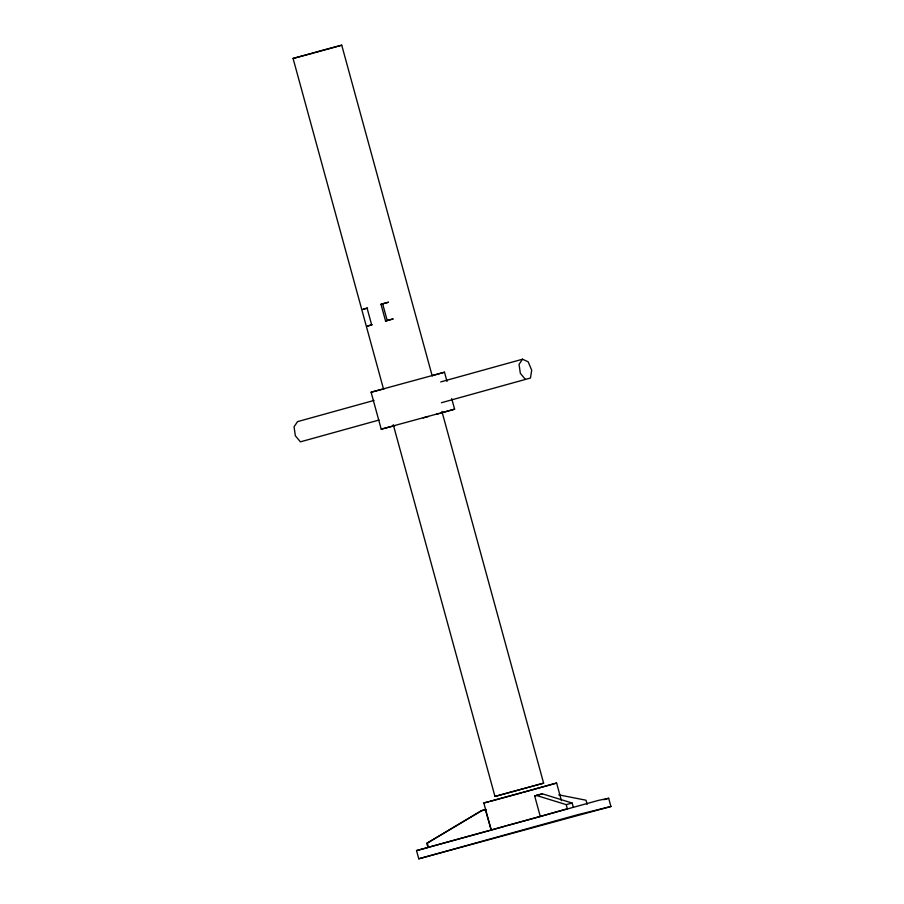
<?xml version="1.0" encoding="UTF-8"?>
<svg xmlns="http://www.w3.org/2000/svg" width="904" height="904" viewBox="0 0 904 904"><rect width="100%" height="100%" fill="white"/><g stroke="black" fill="none" stroke-linecap="round" stroke-linejoin="round"><path stroke-width="1.36" d="M441.389 402.732L530.478 378.019L531.699 370.188L528.173 361.815L522.546 359.216L519.054 364.335L520.342 373.329L525.427 379.42M489.629 830.539L427.92 847.443L426.79 843.342L481.256 810.752L485.889 809.509L481.256 810.752M426.79 843.342L481.798 810.639M416.529 850.585L598.708 800.322L608.674 798.277L610.923 806.492L418.778 858.8L416.529 850.585L427.648 847.669M418.778 858.8L577.566 814.741L610.923 806.492M505.505 826.03L491.245 830.109L483.832 803.001L556.615 783.045L561.44 800.673M556.615 783.045L523.201 792.412M603.861 799.701L608.674 798.277M536.422 795.441L566.22 804.65L567.339 808.764L540.287 816.481L534.671 795.938L536.422 795.441L542.366 793.825L572.164 803.046L573.283 807.148M542.366 793.825L534.671 795.938M383.59 389.319L293.077 58.455L321.813 50.488L341.735 45.2L432.248 376.064M341.735 45.2L314.332 52.805M395.24 425.535L381.217 429.185L371.103 392.212L444.486 372.211L447.017 381.454M432.88 375.488L444.486 372.211M381.217 429.185L454.599 409.184L451.717 398.619M440.417 413.184L454.599 409.184M393.274 424.722L494.963 796.435L543.62 783.169L441.932 411.467M543.62 783.169L494.963 796.435M367.578 308.015L362.967 309.304L367.08 308.14L371.657 324.864L367.544 326.028L372.154 324.751M380.979 304.286L388.415 302.241L380.979 304.286L385.556 321.01L392.991 318.965L385.556 321.01M374.007 400.427L297.54 421.637L294.06 426.767L295.337 435.762L300.422 441.841L379.036 420.032M440.711 381.917L522.546 359.216M423.185 417.93L428.507 416.473M436.474 414.281L439.129 413.546M506.861 825.657L540.603 816.402M521.879 792.774L490.194 801.351M566.22 804.65L572.164 803.046M313.01 53.166L293.077 58.455M383.793 388.923L371.103 392.212M483.832 803.001L488.917 801.678M491.245 830.109L485.358 809.622M558.74 794.853L585.995 800.209L587.125 804.311M382.641 303.846L387.217 320.57M427.332 843.229L428.168 846.313"/></g></svg>
